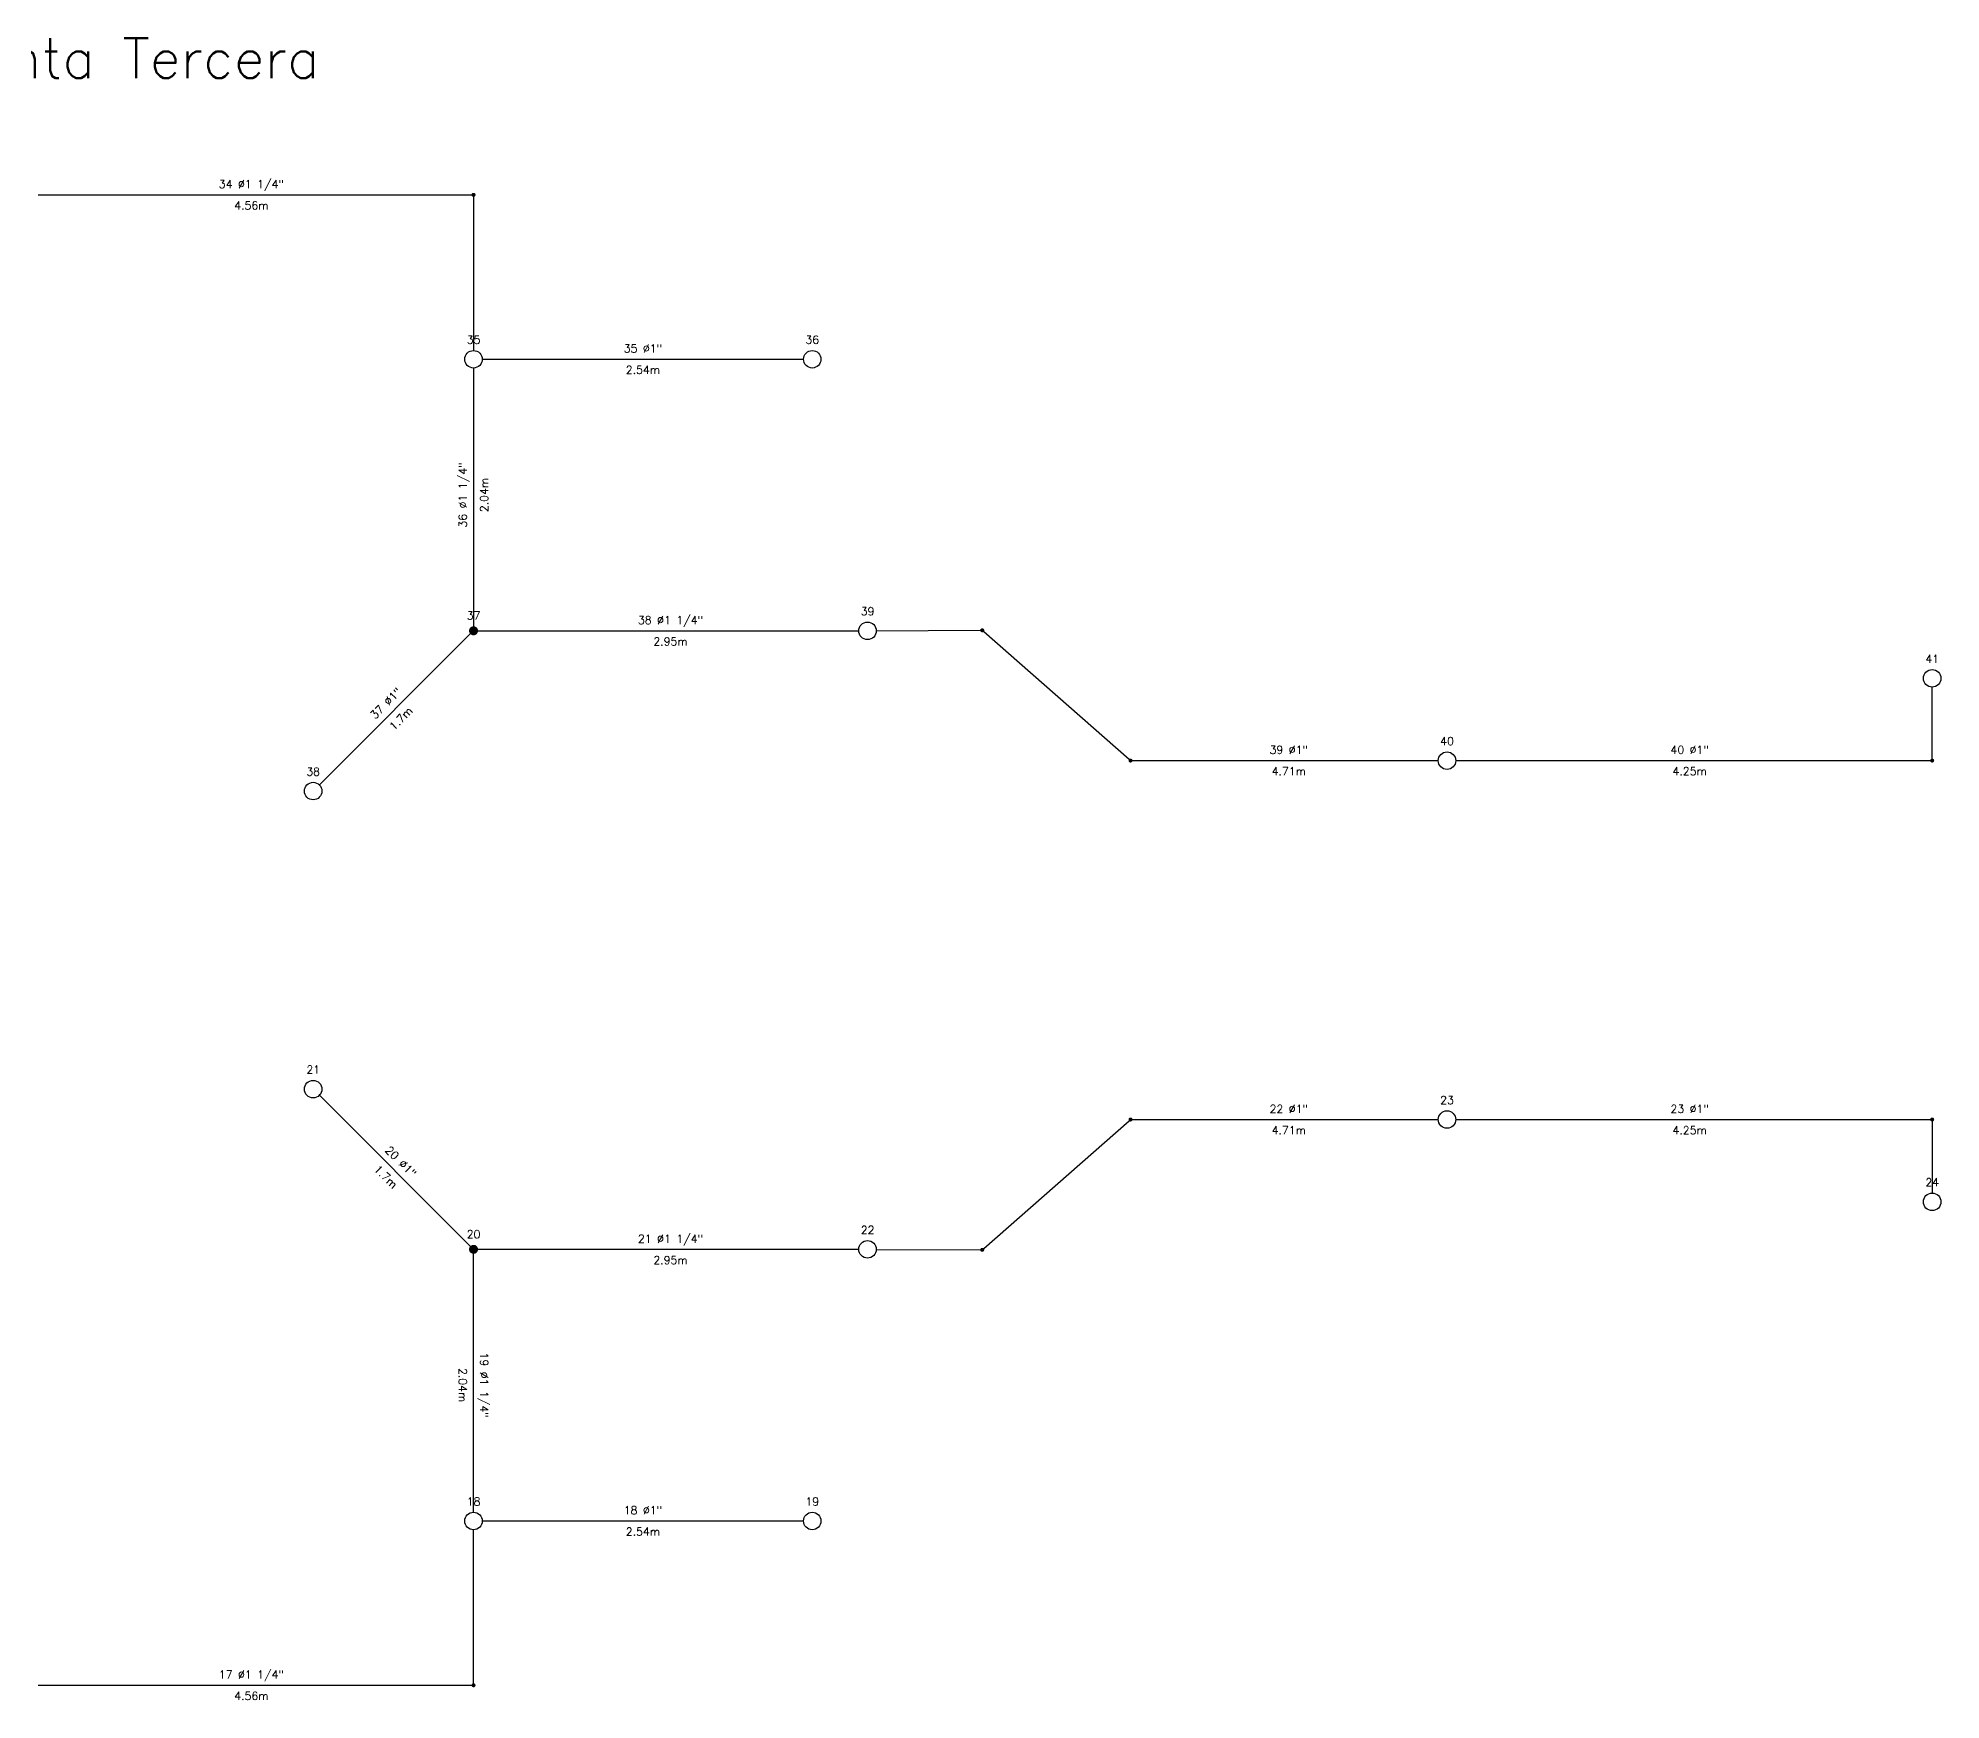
# Model space of a CAD drawing. Header units: metres. Extents: x -51.3 to 24.5, y -64.9 to 26.1.
# Drawn here: x -29.24 to -13.99, y -46.02 to -32.71 of the extents above; entities that cross this region are included whole.
import ezdxf
from ezdxf.enums import TextEntityAlignment as Align

# ---------------------------------------------------------------- set-up
doc = ezdxf.new("R2010")
doc.units = ezdxf.units.M
doc.header["$LTSCALE"] = 12.7
doc.layers.get('0').update_dxf_attribs({"linetype": 'CONTINUOUS'})
for name, color, linetype in [('TEXTO_NUDOS', 7, 'CONTINUOUS'), ('TEXTO_RAMAS', 7, 'CONTINUOUS'), ('UNIFILAR', 7, 'CONTINUOUS')]:
    doc.layers.add(name, color=color, linetype=linetype)
doc.styles.add('ROMANS', font='Romans', dxfattribs={"height": 0.0635})

# ---------------------------------------------------------------- blocks, each defined once
blk = doc.blocks.new('NUDO_PASO_IPCI')
at = {"color": 0, "linetype": 'Continuous'}
for points in [[(-0.742494, 0.10584), (-0.749351, 0.031185), (-0.748721, -0.043781), (-0.749351, 0.031185)], [(-0.728219, 0.179437), (-0.742494, 0.10584), (-0.74061, -0.118309), (-0.748721, -0.043781)], [(-0.706667, 0.251241), (-0.728219, 0.179437), (-0.725099, -0.191656), (-0.74061, -0.118309)], [(-0.678054, 0.320535), (-0.706667, 0.251241), (-0.702343, -0.263087), (-0.725099, -0.191656)], [(-0.642667, 0.386626), (-0.678054, 0.320535), (-0.672569, -0.33189), (-0.702343, -0.263087)], [(-0.600858, 0.448854), (-0.642667, 0.386626), (-0.636075, -0.397377), (-0.672569, -0.33189)], [(-0.553045, 0.506597), (-0.600858, 0.448854), (-0.593226, -0.458893), (-0.636075, -0.397377)], [(-0.499707, 0.559279), (-0.553045, 0.506597), (-0.544449, -0.515825), (-0.593226, -0.458893)], [(-0.441376, 0.606372), (-0.499707, 0.559279), (-0.490233, -0.567602), (-0.544449, -0.515825)], [(-0.378635, 0.647407), (-0.441376, 0.606372), (-0.431118, -0.613708), (-0.490233, -0.567602)], [(-0.31211, 0.681973), (-0.378635, 0.647407), (-0.367696, -0.653682), (-0.431118, -0.613708)], [(-0.242467, 0.709725), (-0.31211, 0.681973), (-0.300599, -0.687124), (-0.367696, -0.653682)], [(-0.170402, 0.730386), (-0.242467, 0.709725), (-0.2305, -0.713702), (-0.300599, -0.687124)], [(-0.096633, 0.743749), (-0.170402, 0.730386), (-0.158097, -0.733148), (-0.2305, -0.713702)], [(-0.0219, 0.74968), (-0.096633, 0.743749), (-0.084114, -0.745268), (-0.158097, -0.733148)], [(0.053053, 0.748121), (-0.0219, 0.74968), (-0.009291, -0.749942), (-0.084114, -0.745268)], [(0.127475, 0.739087), (0.053053, 0.748121), (0.065624, -0.747123), (-0.009291, -0.749942)], [(0.200624, 0.722669), (0.127475, 0.739087), (0.139884, -0.736839), (0.065624, -0.747123)], [(0.271768, 0.699029), (0.200624, 0.722669), (0.212747, -0.719193), (0.139884, -0.736839)], [(0.340197, 0.668406), (0.271768, 0.699029), (0.283483, -0.694361), (0.212747, -0.719193)], [(0.405227, 0.631103), (0.340197, 0.668406), (0.351388, -0.662591), (0.283483, -0.694361)], [(0.466207, 0.587495), (0.405227, 0.631103), (0.415781, -0.624201), (0.351388, -0.662591)], [(0.52253, 0.538017), (0.466207, 0.587495), (0.47602, -0.579573), (0.415781, -0.624201)], [(0.573632, 0.483163), (0.52253, 0.538017), (0.531502, -0.529155), (0.47602, -0.579573)], [(0.619002, 0.423482), (0.573632, 0.483163), (0.581674, -0.47345), (0.531502, -0.529155)], [(0.658187, 0.359569), (0.619002, 0.423482), (0.626035, -0.413014), (0.581674, -0.47345)], [(0.690796, 0.292064), (0.658187, 0.359569), (0.66414, -0.348452), (0.626035, -0.413014)], [(0.716502, 0.22164), (0.690796, 0.292064), (0.695609, -0.280407), (0.66414, -0.348452)], [(0.73505, 0.149002), (0.716502, 0.22164), (0.720128, -0.209562), (0.695609, -0.280407)], [(0.746253, 0.074875), (0.73505, 0.149002), (0.737451, -0.136622), (0.720128, -0.209562)], [(0.75, 0), (0.746253, 0.074875), (0.747407, -0.062317), (0.737451, -0.136622)]]:
    blk.add_solid(points, dxfattribs=at)
blk = doc.blocks.new('NUDO_DERIVACION_IPCI')
at = {"color": 0, "linetype": 'Continuous'}
for points in [[(-0.742494, 0.10584), (-0.749351, 0.031185), (-0.748721, -0.043781), (-0.749351, 0.031185)], [(-0.728219, 0.179437), (-0.742494, 0.10584), (-0.74061, -0.118309), (-0.748721, -0.043781)], [(-0.706667, 0.251241), (-0.728219, 0.179437), (-0.725099, -0.191656), (-0.74061, -0.118309)], [(-0.678054, 0.320535), (-0.706667, 0.251241), (-0.702343, -0.263087), (-0.725099, -0.191656)], [(-0.642667, 0.386626), (-0.678054, 0.320535), (-0.672569, -0.33189), (-0.702343, -0.263087)], [(-0.600858, 0.448854), (-0.642667, 0.386626), (-0.636075, -0.397377), (-0.672569, -0.33189)], [(-0.553045, 0.506597), (-0.600858, 0.448854), (-0.593226, -0.458893), (-0.636075, -0.397377)], [(-0.499707, 0.559279), (-0.553045, 0.506597), (-0.544449, -0.515825), (-0.593226, -0.458893)], [(-0.441376, 0.606372), (-0.499707, 0.559279), (-0.490233, -0.567602), (-0.544449, -0.515825)], [(-0.378635, 0.647407), (-0.441376, 0.606372), (-0.431118, -0.613708), (-0.490233, -0.567602)], [(-0.31211, 0.681973), (-0.378635, 0.647407), (-0.367696, -0.653682), (-0.431118, -0.613708)], [(-0.242467, 0.709725), (-0.31211, 0.681973), (-0.300599, -0.687124), (-0.367696, -0.653682)], [(-0.170402, 0.730386), (-0.242467, 0.709725), (-0.2305, -0.713702), (-0.300599, -0.687124)], [(-0.096633, 0.743749), (-0.170402, 0.730386), (-0.158097, -0.733148), (-0.2305, -0.713702)], [(-0.0219, 0.74968), (-0.096633, 0.743749), (-0.084114, -0.745268), (-0.158097, -0.733148)], [(0.053053, 0.748121), (-0.0219, 0.74968), (-0.009291, -0.749942), (-0.084114, -0.745268)], [(0.127475, 0.739087), (0.053053, 0.748121), (0.065624, -0.747123), (-0.009291, -0.749942)], [(0.200624, 0.722669), (0.127475, 0.739087), (0.139884, -0.736839), (0.065624, -0.747123)], [(0.271768, 0.699029), (0.200624, 0.722669), (0.212747, -0.719193), (0.139884, -0.736839)], [(0.340197, 0.668406), (0.271768, 0.699029), (0.283483, -0.694361), (0.212747, -0.719193)], [(0.405227, 0.631103), (0.340197, 0.668406), (0.351388, -0.662591), (0.283483, -0.694361)], [(0.466207, 0.587495), (0.405227, 0.631103), (0.415781, -0.624201), (0.351388, -0.662591)], [(0.52253, 0.538017), (0.466207, 0.587495), (0.47602, -0.579573), (0.415781, -0.624201)], [(0.573632, 0.483163), (0.52253, 0.538017), (0.531502, -0.529155), (0.47602, -0.579573)], [(0.619002, 0.423482), (0.573632, 0.483163), (0.581674, -0.47345), (0.531502, -0.529155)], [(0.658187, 0.359569), (0.619002, 0.423482), (0.626035, -0.413014), (0.581674, -0.47345)], [(0.690796, 0.292064), (0.658187, 0.359569), (0.66414, -0.348452), (0.626035, -0.413014)], [(0.716502, 0.22164), (0.690796, 0.292064), (0.695609, -0.280407), (0.66414, -0.348452)], [(0.73505, 0.149002), (0.716502, 0.22164), (0.720128, -0.209562), (0.695609, -0.280407)], [(0.746253, 0.074875), (0.73505, 0.149002), (0.737451, -0.136622), (0.720128, -0.209562)], [(0.75, 0), (0.746253, 0.074875), (0.747407, -0.062317), (0.737451, -0.136622)]]:
    blk.add_solid(points, dxfattribs=at)
blk = doc.blocks.new('ROCIADOR_AUTOMATICO_IPCI')
at = {"color": 0, "linetype": 'Continuous'}
blk.add_circle((-0.004736, -0.005671), 1.5, dxfattribs=at)

msp = doc.modelspace()

# ---------------------------------------------------------------- linework, layer by layer
at = {"layer": 'UNIFILAR', "color": 94, "linetype": 'Continuous'}
for p, q in [((-29.239, -33.965, 2.672), (-25.766, -33.965, 2.672)), ((-25.75, -33.981, 2.672), (-25.75, -35.212, 2.672)), ((-25.75, -35.352, 2.672), (-25.75, -37.421, 2.672)), ((-25.68, -35.282, 2.672), (-23.106, -35.282, 2.672)), ((-25.776, -37.483, 2.672), (-26.985, -38.693, 2.672)), ((-25.714, -37.458, 2.672), (-22.663, -37.458, 2.672)), ((-22.523, -37.457, 2.672), (-21.69, -37.454, 2.672)), ((-21.662, -37.464, 2.672), (-20.498, -38.487, 2.672)), ((-14.063, -38.482, 2.672), (-14.063, -37.909, 2.672)), ((-20.47, -38.498, 2.672), (-18.02, -38.498, 2.672)), ((-17.88, -38.498, 2.672), (-14.079, -38.498, 2.672)), ((-25.776, -42.389, 2.672), (-26.985, -41.179, 2.672)), ((-21.662, -42.407, 2.672), (-20.498, -41.385, 2.672)), ((-20.47, -41.374, 2.672), (-18.02, -41.374, 2.672)), ((-17.88, -41.374, 2.672), (-14.079, -41.374, 2.672)), ((-14.063, -41.39, 2.672), (-14.063, -41.962, 2.672)), ((-25.75, -44.52, 2.672), (-25.75, -42.45, 2.672)), ((-25.714, -42.414, 2.672), (-22.663, -42.414, 2.672)), ((-22.523, -42.415, 2.672), (-21.69, -42.418, 2.672)), ((-25.75, -45.891, 2.672), (-25.75, -44.66, 2.672)), ((-25.68, -44.59, 2.672), (-23.106, -44.59, 2.672)), ((-29.239, -45.907, 2.672), (-25.766, -45.907, 2.672))]:
    msp.add_line(p, q, dxfattribs=at)

# ---------------------------------------------------------------- block references
at = {"layer": 'UNIFILAR', "color": 94, "linetype": 'Continuous', "zscale": 1.06860841396}
for name, p, xscale, yscale in [('NUDO_PASO_IPCI', (-25.75, -33.965, 2.672), 0.0213721682792, 0.0213721682792), ('ROCIADOR_AUTOMATICO_IPCI', (-25.75, -35.282, 2.672), 0.04675161811074999, 0.04675161811074999), ('ROCIADOR_AUTOMATICO_IPCI', (-23.036, -35.282, 2.672), 0.04675161811074999, 0.04675161811074999), ('NUDO_DERIVACION_IPCI', (-25.75, -37.458, 2.672), 0.04808737862819999, 0.04808737862819999), ('ROCIADOR_AUTOMATICO_IPCI', (-22.593, -37.458, 2.672), 0.04675161811074999, 0.04675161811074999), ('NUDO_PASO_IPCI', (-21.674, -37.454, 2.672), 0.0213721682792, 0.0213721682792), ('ROCIADOR_AUTOMATICO_IPCI', (-14.063, -37.839, 2.672), 0.04675161811074999, 0.04675161811074999), ('NUDO_PASO_IPCI', (-20.486, -38.498, 2.672), 0.0213721682792, 0.0213721682792), ('ROCIADOR_AUTOMATICO_IPCI', (-17.95, -38.498, 2.672), 0.04675161811074999, 0.04675161811074999), ('NUDO_PASO_IPCI', (-14.063, -38.498, 2.672), 0.0213721682792, 0.0213721682792), ('ROCIADOR_AUTOMATICO_IPCI', (-27.035, -38.742, 2.672), 0.04675161811074999, 0.04675161811074999), ('ROCIADOR_AUTOMATICO_IPCI', (-27.035, -41.13, 2.672), 0.04675161811074999, 0.04675161811074999), ('ROCIADOR_AUTOMATICO_IPCI', (-17.95, -41.374, 2.672), 0.04675161811074999, 0.04675161811074999), ('NUDO_PASO_IPCI', (-20.486, -41.374, 2.672), 0.0213721682792, 0.0213721682792), ('NUDO_PASO_IPCI', (-14.063, -41.374, 2.672), 0.0213721682792, 0.0213721682792), ('ROCIADOR_AUTOMATICO_IPCI', (-14.063, -42.033, 2.672), 0.04675161811074999, 0.04675161811074999), ('NUDO_DERIVACION_IPCI', (-25.75, -42.414, 2.672), 0.04808737862819999, 0.04808737862819999), ('ROCIADOR_AUTOMATICO_IPCI', (-22.593, -42.414, 2.672), 0.04675161811074999, 0.04675161811074999), ('NUDO_PASO_IPCI', (-21.674, -42.418, 2.672), 0.0213721682792, 0.0213721682792), ('ROCIADOR_AUTOMATICO_IPCI', (-25.75, -44.59, 2.672), 0.04675161811074999, 0.04675161811074999), ('ROCIADOR_AUTOMATICO_IPCI', (-23.036, -44.59, 2.672), 0.04675161811074999, 0.04675161811074999), ('NUDO_PASO_IPCI', (-25.75, -45.907, 2.672), 0.0213721682792, 0.0213721682792)]:
    msp.add_blockref(name, p, dxfattribs=dict(at, xscale=xscale, yscale=yscale))

# ---------------------------------------------------------------- texts
at = {"color": 7, "linetype": 'Continuous', "style": 'ROMANS'}
msp.add_text('Planta Tercera', height=0.32058, dxfattribs=at).set_placement((-28.557, -32.709), align=Align.TOP_CENTER)
at = {"layer": 'TEXTO_NUDOS', "color": 94, "linetype": 'Continuous', "style": 'ROMANS'}
for s, p in [('35', (-25.75, -35.158, 2.672)), ('36', (-23.036, -35.158, 2.672)), ('37', (-25.75, -37.368, 2.672)), ('39', (-22.593, -37.334, 2.672)), ('41', (-14.063, -37.716, 2.672)), ('40', (-17.95, -38.374, 2.672)), ('38', (-27.035, -38.619, 2.672)), ('21', (-27.035, -41.006, 2.672)), ('23', (-17.95, -41.251, 2.672)), ('24', (-14.063, -41.909, 2.672)), ('22', (-22.593, -42.291, 2.672)), ('20', (-25.75, -42.325, 2.672)), ('18', (-25.75, -44.467, 2.672)), ('19', (-23.036, -44.467, 2.672))]:
    msp.add_text(s, height=0.0641, dxfattribs=at).set_placement(p, align=Align.CENTER)
at = {"layer": 'TEXTO_RAMAS', "color": 94, "linetype": 'Continuous', "style": 'ROMANS'}
for s, p in [('34 Ø1 1/4"', (-27.53, -33.911, 2.672)), ('35 Ø1"', (-24.393, -35.228, 2.672)), ('38 Ø1 1/4"', (-24.172, -37.404, 2.672)), ('39 Ø1"', (-19.218, -38.444, 2.672)), ('40 Ø1"', (-16.006, -38.444, 2.672)), ('22 Ø1"', (-19.218, -41.321, 2.672)), ('23 Ø1"', (-16.006, -41.321, 2.672)), ('21 Ø1 1/4"', (-24.172, -42.361, 2.672)), ('18 Ø1"', (-24.393, -44.537, 2.672)), ('17 Ø1 1/4"', (-27.53, -45.854, 2.672))]:
    msp.add_text(s, height=0.0641, dxfattribs=at).set_placement(p, align=Align.CENTER)
for s, p in [('4.56m', (-27.53, -34.018, 2.672)), ('2.54m', (-24.393, -35.335, 2.672)), ('2.95m', (-24.172, -37.511, 2.672)), ('4.71m', (-19.218, -38.551, 2.672)), ('4.25m', (-16.006, -38.551, 2.672)), ('4.71m', (-19.218, -41.428, 2.672)), ('4.25m', (-16.006, -41.428, 2.672)), ('2.95m', (-24.172, -42.468, 2.672)), ('2.54m', (-24.393, -44.644, 2.672)), ('4.56m', (-27.53, -45.96, 2.672))]:
    msp.add_text(s, height=0.0641, dxfattribs=at).set_placement(p, align=Align.TOP_CENTER)
for s, rotation, p in [('36 Ø1 1/4"', 89.9948, (-25.804, -36.37, 2.672)), ('37 Ø1"', 45, (-26.43, -38.062, 2.672)), ('20 Ø1"', 315, (-26.355, -41.734, 2.672)), ('19 Ø1 1/4"', 270.0052, (-25.697, -43.502, 2.672))]:
    msp.add_text(s, height=0.0641, rotation=rotation, dxfattribs=at).set_placement(p, align=Align.CENTER)
for s, rotation, p in [('2.04m', 89.9948, (-25.697, -36.37, 2.672)), ('1.7m', 45, (-26.355, -38.138, 2.672)), ('1.7m', 315, (-26.43, -41.81, 2.672)), ('2.04m', 270.0052, (-25.804, -43.502, 2.672))]:
    msp.add_text(s, height=0.0641, rotation=rotation, dxfattribs=at).set_placement(p, align=Align.TOP_CENTER)

doc.saveas('drawing.dxf')
